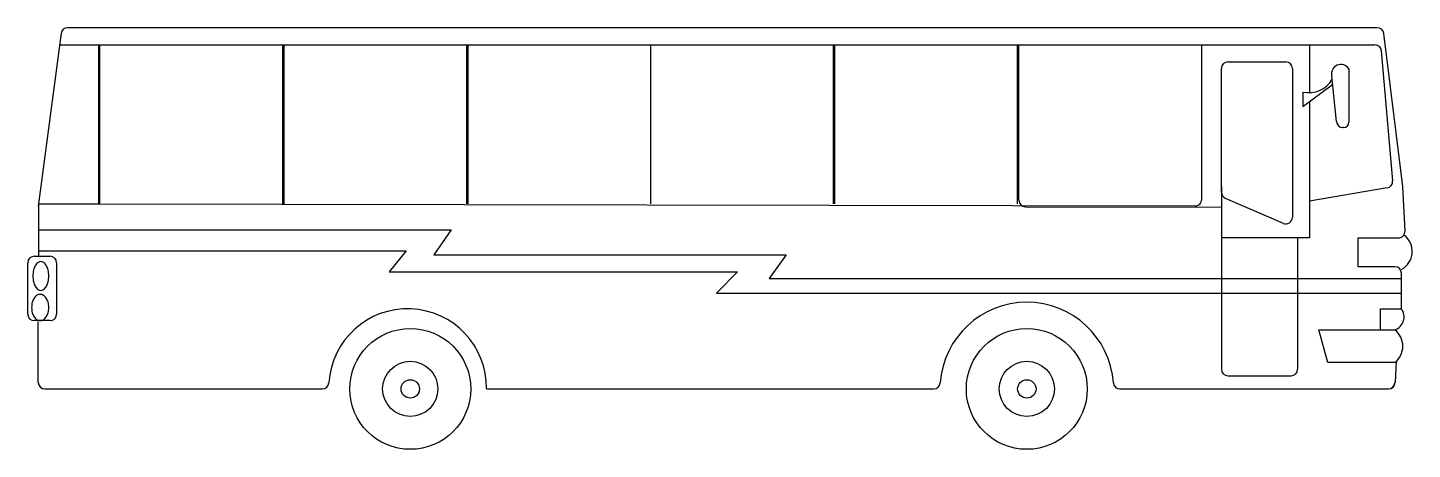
# Model space of a CAD drawing. Extents: x -1057 to -4, y 1 to 322.
import ezdxf

# ---------------------------------------------------------------- set-up
doc = ezdxf.new("R2010")
doc.units = 0
doc.header["$LTSCALE"] = 50
doc.header["$MEASUREMENT"] = 0
doc.layers.get('0').update_dxf_attribs({"linetype": 'CONTINUOUS'})

msp = doc.modelspace()

# ---------------------------------------------------------------- linework, layer by layer
at = {"color": 0, "linetype": 'ByBlock'}
for p, q in [((-1031.6, 317.7), (-1049, 186)), ((-30.4, 322), (-1026.6, 322)), ((-11, 201), (-25.5, 317.6)), ((-1032.7, 309), (-32.2, 308.9)), ((-1003, 188), (-1003, 309)), ((-1002, 188), (-1002, 309)), ((-863, 188), (-863, 309)), ((-862, 188), (-862, 309)), ((-723, 188), (-723, 309)), ((-722, 188), (-722, 309)), ((-583, 188), (-583, 309)), ((-444, 188), (-444, 309)), ((-443, 188), (-443, 309)), ((-304, 188), (-304, 309)), ((-303, 190.6), (-303, 309)), ((-164, 191.3), (-164, 309)), ((-149, 309), (-82, 308.9)), ((-82, 309), (-82, 272.5)), ((-82, 308.9), (-82, 272.5)), ((-144, 296), (-100, 296)), ((-18.7, 205.4), (-27.2, 304.4)), ((-149, 196.8), (-149, 291)), ((-95, 291), (-95, 177.6)), ((-61.5, 250.5), (-65, 285)), ((-52, 290.6), (-52, 250)), ((-87, 262), (-64.4, 278.8)), ((-87, 273), (-87, 262)), ((-82, 265.7), (-82, 162)), ((-56, 246), (-56.5, 246)), ((-149, 201), (-149, 62)), ((-9.3, 167.3), (-11, 201)), ((-146, 192.3), (-102, 173.1)), ((-22.8, 200), (-82, 190)), ((-1049, 188), (-1003, 188)), ((-1048.7, 188), (-1048.7, 148)), ((-1003, 188), (-169, 186.3)), ((-298, 185.6), (-149, 185.3)), ((-1049, 168), (-735, 168)), ((-735, 168), (-748, 149)), ((-91, 162), (-149, 162)), ((-82, 162), (-91, 162)), ((-91, 162), (-91, 62)), ((-45, 162), (-14.3, 162)), ((-45, 140), (-45, 162)), ((-1052, 148), (-1040, 148)), ((-1049, 152), (-769, 152)), ((-769, 152), (-782, 136)), ((-748, 149), (-480, 149)), ((-480, 149), (-493, 131)), ((-1057, 104), (-1057, 143)), ((-1035, 143), (-1035, 104)), ((-17, 140), (-45, 140)), ((-782, 136), (-517, 136)), ((-517, 136), (-533, 120)), ((-493, 131), (-12, 131)), ((-12, 108), (-12, 135)), ((-533, 120), (-12, 120)), ((-28, 108), (-12, 108)), ((-28, 92), (-28, 108)), ((-1040, 99), (-1052, 99)), ((-1049, 52), (-1049, 98)), ((-75, 92), (-17, 92)), ((-68, 67), (-75, 92)), ((-17, 67), (-68, 67)), ((-16, 68), (-16.8, 51.8)), ((-144, 57), (-96, 57)), ((-1044, 47), (-832.9, 47)), ((-708, 47), (-367.8, 47)), ((-226.2, 47), (-22, 47)), ((-149, 47), (-21.8, 47))]:
    msp.add_line(p, q, dxfattribs=at)
for points in [[(-1053, 133, 0.055608), (-1052.5, 128.6, 0.069397), (-1051.2, 125.2, 0.105884), (-1049.1, 122.7, 0.163813), (-1047, 122, 0.163813), (-1044.9, 122.7, 0.105884), (-1042.8, 125.2, 0.069397), (-1041.5, 128.6, 0.055608), (-1041, 133, 0.055608), (-1041.5, 137.4, 0.069397), (-1042.8, 140.8, 0.105884), (-1044.9, 143.3, 0.163813), (-1047, 144, 0.163813), (-1049.1, 143.3, 0.105884), (-1051.2, 140.8, 0.069397), (-1052.5, 137.4, 0.055608)], [(-1054, 109, 0.065845), (-1053.5, 105, 0.078504), (-1052.1, 101.9, 0.107173), (-1049.8, 99.7, 0.142799), (-1047.5, 99, 0.142799), (-1045.2, 99.7, 0.107173), (-1042.9, 101.9, 0.078504), (-1041.5, 105, 0.065845), (-1041, 109, 0.065845), (-1041.5, 113, 0.078504), (-1042.9, 116.1, 0.107173), (-1045.2, 118.3, 0.142799), (-1047.5, 119, 0.142799), (-1049.8, 118.3, 0.107173), (-1052.1, 116.1, 0.078504), (-1053.5, 113, 0.065845)]]:
    msp.add_lwpolyline(points, format="xyb", close=True, dxfattribs=at)
for centre, radius in [((-766, 47), 46), ((-297, 47), 46), ((-766, 47), 21), ((-297, 47), 21), ((-766, 47), 7), ((-297, 47), 7)]:
    msp.add_circle(centre, radius, dxfattribs=at)
for centre, radius, start, end in [((-1026.6, 317), 5, 90, 172.4606), ((-30.4, 317), 5, 7.0667, 90), ((-32.2, 303.9), 5, 4.9342, 89.997), ((-144, 291), 5, 90, 180), ((-100, 291), 5, 0, 90), ((-58.1, 286.8), 7.17, 32.0987, 194.8211), ((-82.5, 292.9), 20.4, 257.2314, 330.507), ((-56.5, 251), 5, 185.856, 270), ((-56, 250), 4, 270, 0), ((-23.7, 204.9), 5, 279.6052, 4.9342), ((-298, 190.6), 5, 180, 269.8838), ((-169, 191.3), 5, 269.8838, 0), ((-144, 196.8), 5, 180, 246.4253), ((-100, 177.6), 5, 246.4253, 0), ((-14.3, 167), 5, 270, 2.9357), ((-19.2, 151.6), 15.4, 297.7725, 53.4301), ((-1052, 143), 5, 90, 180), ((-1040, 143), 5, 0, 90), ((-17, 135), 5, 0, 90), ((-768, 48), 60, 359.053, 176.4651), ((-297, 47), 66, 4.0383, 175.9617), ((-20.4, 101.8), 10.4, 288.8256, 36.4664), ((-1052, 104), 5, 180, 270), ((-1040, 104), 5, 270, 0), ((-27, 79.5), 16, 308.6598, 51.3402), ((-144, 62), 5, 180, 270), ((-96, 62), 5, 270, 0), ((-1044, 52), 5, 180, 270), ((-832.9, 52), 5, 270, 356.4651), ((-367.8, 52), 5, 270, 355.9617), ((-226.2, 52), 5, 184.0383, 270), ((-22, 52), 5, 270, 0), ((-21.8, 52), 5, 270, 357.2737)]:
    msp.add_arc(centre, radius, start, end, dxfattribs=at)

doc.saveas('drawing.dxf')
